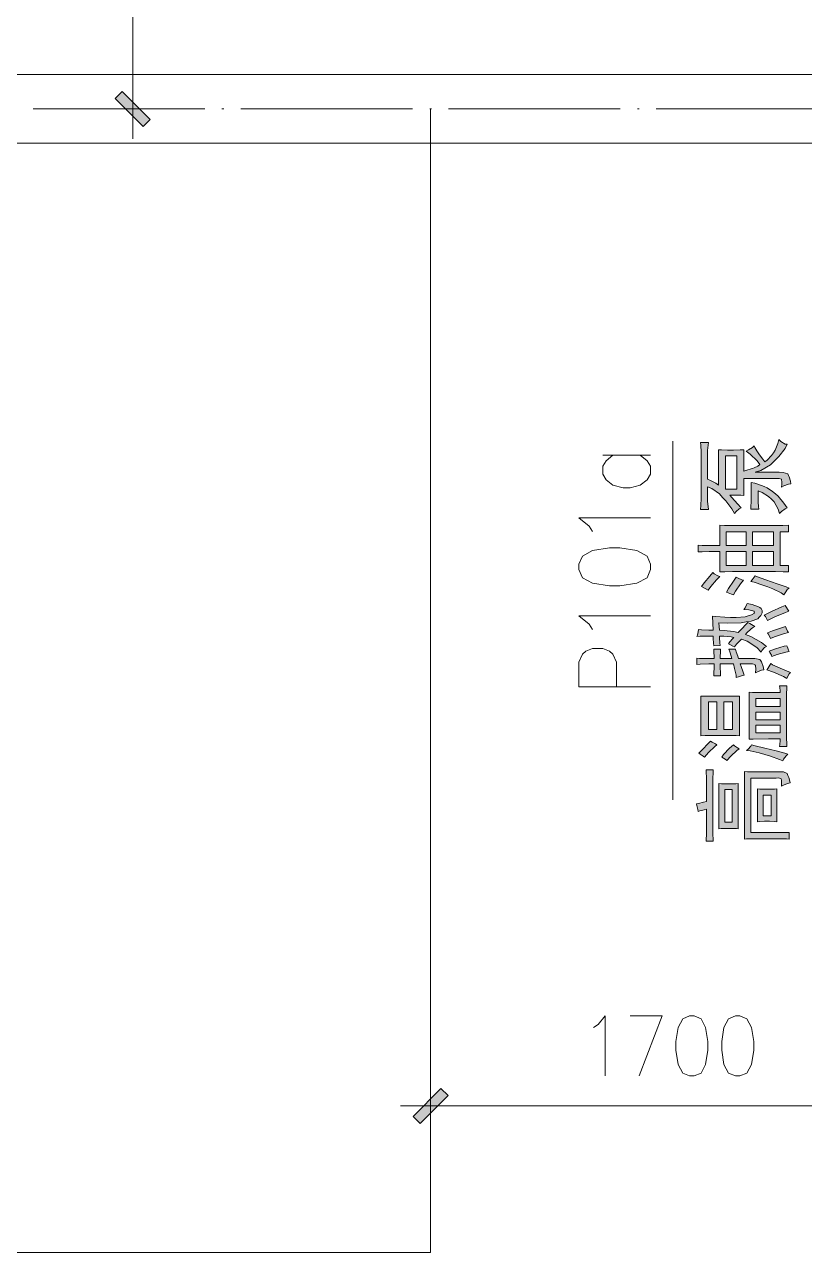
# Model space of a CAD drawing. Header units: millimetres. Extents: x 388 to 64525, y 87 to 607.
# Drawn here: x 64210.19 to 64237.46, y 498.21 to 541.17 of the extents above; entities that cross this region are included whole.
import ezdxf

# ---------------------------------------------------------------- set-up
doc = ezdxf.new("R2010")
doc.units = ezdxf.units.MM

msp = doc.modelspace()

# ---------------------------------------------------------------- hatches: boundary and pattern name
h = msp.add_hatch(color=0)
h.dxf.hatch_style = 2
h.paths.add_polyline_path([(64213.353, 538.581), (64213.604, 538.829), (64214.582, 537.85), (64214.335, 537.603)])
h = msp.add_hatch(color=0)
h.paths.add_polyline_path([(64233.855, 526.077), (64233.855, 526.209), (64233.841, 526.446), (64233.826, 526.546), (64234.106, 526.546), (64234.091, 526.446), (64234.077, 526.267), (64234.077, 526.188), (64234.077, 525.267), (64234.177, 525.22), (64234.367, 525.117), (64234.457, 525.052), (64234.457, 526.288), (64234.561, 526.285), (64234.772, 526.277), (64234.88, 526.277), (64234.984, 526.277), (64235.216, 526.285), (64235.342, 526.288), (64235.342, 525.546), (64235.446, 525.575), (64235.603, 525.622), (64235.65, 525.636), (64235.7, 525.654), (64235.826, 525.722), (64235.904, 525.772), (64235.804, 525.901), (64235.568, 526.138), (64235.428, 526.245), (64235.503, 526.285), (64235.643, 526.374), (64235.707, 526.424), (64235.729, 526.367), (64235.793, 526.249), (64235.84, 526.181), (64235.886, 526.116), (64236.001, 525.962), (64236.073, 525.873), (64236.155, 525.93), (64236.309, 526.084), (64236.374, 526.181), (64236.442, 526.281), (64236.535, 526.514), (64236.564, 526.65), (64236.635, 526.575), (64236.782, 526.492), (64236.857, 526.482), (64236.789, 526.338), (64236.571, 526.055), (64236.424, 525.912), (64236.277, 525.769), (64235.933, 525.564), (64235.736, 525.503), (64236.578, 525.503), (64236.718, 525.496), (64236.883, 525.443), (64236.908, 525.389), (64236.933, 525.339), (64236.972, 525.195), (64236.986, 525.099), (64236.9, 525.088), (64236.739, 525.031), (64236.664, 524.984), (64236.668, 525.07), (64236.668, 525.188), (64236.664, 525.22), (64236.657, 525.256), (64236.578, 525.289), (64236.506, 525.289), (64235.342, 525.289), (64235.342, 524.694), (64235.238, 524.701), (64234.991, 524.704), (64234.851, 524.704), (64234.926, 524.622), (64235.123, 524.396), (64235.245, 524.257), (64235.181, 524.228), (64235.07, 524.131), (64235.019, 524.063), (64234.919, 524.228), (64234.711, 524.507), (64234.597, 524.626), (64234.486, 524.744), (64234.224, 524.93), (64234.077, 524.998), (64234.077, 524.547), (64234.077, 524.475), (64234.091, 524.3), (64234.106, 524.199), (64233.826, 524.199), (64233.841, 524.335), (64233.855, 524.597), (64233.855, 524.726)])
h.paths.add_polyline_path([(64235.102, 526.077), (64234.697, 526.077), (64234.697, 524.909), (64235.102, 524.909)])
h = msp.add_hatch(color=0)
h.dxf.hatch_style = 2
h.paths.add_polyline_path([(64235.596, 525.142), (64235.729, 525.117), (64235.962, 525.045), (64236.058, 525.002), (64236.155, 524.959), (64236.349, 524.833), (64236.445, 524.751), (64236.539, 524.665), (64236.746, 524.418), (64236.857, 524.257), (64236.789, 524.228), (64236.657, 524.131), (64236.592, 524.063), (64236.542, 524.217), (64236.399, 524.464), (64236.306, 524.558), (64236.209, 524.654), (64235.98, 524.801), (64235.847, 524.851), (64235.847, 524.525), (64235.847, 524.457), (64235.854, 524.3), (64235.861, 524.21), (64235.582, 524.21), (64235.589, 524.307), (64235.596, 524.468), (64235.596, 524.536)])
h = msp.add_hatch(color=0)
h.paths.add_polyline_path([(64234.217, 522.727), (64234.127, 522.727), (64233.887, 522.723), (64233.74, 522.716), (64233.74, 522.952), (64233.887, 522.945), (64234.127, 522.942), (64234.217, 522.942), (64234.5, 522.942), (64234.5, 523.648), (64234.668, 523.644), (64234.926, 523.637), (64235.019, 523.637), (64236.367, 523.637), (64236.445, 523.637), (64236.711, 523.644), (64236.9, 523.648), (64236.9, 523.425), (64236.607, 523.425), (64236.607, 522.243), (64236.9, 522.243), (64236.9, 522.021), (64236.718, 522.024), (64236.445, 522.032), (64236.352, 522.032), (64235.034, 522.032), (64234.941, 522.032), (64234.675, 522.024), (64234.5, 522.021), (64234.5, 522.727)])
h.paths.add_polyline_path([(64236.381, 522.727), (64235.65, 522.727), (64235.65, 522.243), (64236.381, 522.243)])
h.paths.add_polyline_path([(64236.381, 523.425), (64235.65, 523.425), (64235.65, 522.942), (64236.381, 522.942)])
h.paths.add_polyline_path([(64235.428, 523.425), (64234.726, 523.425), (64234.726, 522.942), (64235.428, 522.942)])
h.paths.add_polyline_path([(64235.428, 522.727), (64234.726, 522.727), (64234.726, 522.243), (64235.428, 522.243)])
h = msp.add_hatch(color=0)
h.dxf.hatch_style = 2
h.paths.add_polyline_path([(64233.866, 521.512), (64233.959, 521.63), (64234.156, 521.874), (64234.26, 521.996), (64234.31, 521.953), (64234.428, 521.878), (64234.5, 521.852), (64234.385, 521.738), (64234.185, 521.501), (64234.091, 521.38)])
h = msp.add_hatch(color=0)
h.dxf.hatch_style = 2
h.paths.add_polyline_path([(64234.736, 521.311), (64234.808, 521.437), (64234.976, 521.698), (64235.077, 521.838), (64235.145, 521.795), (64235.27, 521.738), (64235.328, 521.727), (64235.224, 521.598), (64235.048, 521.34), (64234.976, 521.211), (64234.912, 521.233), (64234.794, 521.283)])
h = msp.add_hatch(color=0)
h.dxf.hatch_style = 2
h.paths.add_polyline_path([(64235.736, 521.885), (64235.818, 521.845), (64236.109, 521.738), (64236.313, 521.67), (64236.513, 521.605), (64236.825, 521.491), (64236.929, 521.448), (64236.872, 521.408), (64236.782, 521.29), (64236.746, 521.211), (64236.642, 521.283), (64236.359, 521.423), (64236.184, 521.491), (64236.008, 521.559), (64235.707, 521.655), (64235.582, 521.684), (64235.628, 521.738), (64235.707, 521.838)])
h = msp.add_hatch(color=0)
h.dxf.hatch_style = 2
h.paths.add_polyline_path([(64235.947, 519.212), (64235.797, 519.369), (64235.453, 519.592), (64235.259, 519.66), (64235.209, 519.62), (64235.087, 519.484), (64235.019, 519.391), (64234.962, 519.423), (64234.858, 519.481), (64234.808, 519.502), (64234.858, 519.57), (64234.948, 519.681), (64234.991, 519.728), (64234.901, 519.749), (64234.647, 519.771), (64234.486, 519.771), (64234.486, 519.706), (64234.5, 519.541), (64234.514, 519.445), (64234.288, 519.434), (64234.281, 519.524), (64234.274, 519.692), (64234.274, 519.771), (64234.106, 519.771), (64233.819, 519.767), (64233.697, 519.76), (64233.719, 519.799), (64233.747, 519.925), (64233.755, 520.007), (64233.859, 519.993), (64234.12, 519.975), (64234.274, 519.975), (64234.245, 520.469), (64234.36, 520.452), (64234.672, 520.43), (64234.872, 520.423), (64235.073, 520.419), (64235.385, 520.448), (64235.496, 520.48), (64235.611, 520.512), (64235.714, 520.577), (64235.707, 520.609), (64235.7, 520.641), (64235.517, 520.688), (64235.342, 520.706), (64235.385, 520.756), (64235.439, 520.864), (64235.453, 520.917), (64235.628, 520.874), (64235.851, 520.799), (64235.897, 520.767), (64235.944, 520.735), (64235.987, 520.667), (64235.987, 520.627), (64235.987, 520.588), (64235.937, 520.491), (64235.883, 520.434), (64235.829, 520.38), (64235.603, 520.294), (64235.428, 520.265), (64235.252, 520.24), (64234.772, 520.222), (64234.471, 520.233), (64234.486, 519.975), (64234.654, 519.968), (64234.984, 519.928), (64235.145, 519.896), (64235.259, 520.014), (64235.428, 520.186), (64235.482, 520.244), (64235.546, 520.211), (64235.664, 520.147), (64235.722, 520.122), (64235.596, 520.025), (64235.435, 519.878), (64235.399, 519.828), (64235.589, 519.76), (64235.955, 519.549), (64236.13, 519.402), (64236.066, 519.369), (64235.972, 519.273)])
h = msp.add_hatch(color=0)
h.dxf.hatch_style = 2
h.paths.add_polyline_path([(64236.915, 520.638), (64236.797, 520.598), (64236.424, 520.441), (64236.17, 520.323), (64236.148, 520.369), (64236.094, 520.459), (64236.058, 520.502), (64236.313, 520.627), (64236.675, 520.795), (64236.789, 520.838)])
h = msp.add_hatch(color=0)
h.dxf.hatch_style = 2
h.paths.add_polyline_path([(64236.9, 519.896), (64236.732, 519.85), (64236.417, 519.749), (64236.27, 519.692), (64236.248, 519.749), (64236.198, 519.846), (64236.17, 519.885), (64236.345, 519.953), (64236.664, 520.065), (64236.804, 520.108), (64236.825, 520.047), (64236.872, 519.939)])
h = msp.add_hatch(color=0)
h.dxf.hatch_style = 2
h.paths.add_polyline_path([(64236.929, 519.233), (64236.811, 519.212), (64236.506, 519.122), (64236.324, 519.054), (64236.306, 519.104), (64236.256, 519.197), (64236.227, 519.244), (64236.445, 519.323), (64236.754, 519.42), (64236.843, 519.434), (64236.865, 519.38), (64236.908, 519.276)])
h = msp.add_hatch(color=0)
h.dxf.hatch_style = 2
h.paths.add_polyline_path([(64235.75, 518.492), (64235.757, 518.61), (64235.75, 518.742), (64235.736, 518.76), (64235.722, 518.778), (64235.65, 518.796), (64235.596, 518.796), (64235.216, 518.796), (64235.245, 518.707), (64235.313, 518.51), (64235.356, 518.402), (64235.292, 518.391), (64235.152, 518.352), (64235.077, 518.323), (64235.07, 518.406), (64235.019, 518.642), (64234.976, 518.796), (64234.514, 518.796), (64234.514, 518.682), (64234.521, 518.474), (64234.529, 518.381), (64234.288, 518.381), (64234.296, 518.47), (64234.303, 518.678), (64234.303, 518.796), (64234.113, 518.796), (64233.812, 518.789), (64233.697, 518.782), (64233.697, 518.997), (64233.79, 518.99), (64234.091, 518.986), (64234.303, 518.986), (64234.303, 519.054), (64234.296, 519.215), (64234.288, 519.312), (64234.529, 519.312), (64234.521, 519.215), (64234.514, 519.054), (64234.514, 518.986), (64234.919, 518.986), (64234.901, 519.065), (64234.851, 519.226), (64234.822, 519.312), (64235.048, 519.312), (64235.077, 519.226), (64235.13, 519.065), (64235.159, 518.986), (64235.582, 518.986), (64235.729, 518.986), (64235.904, 518.947), (64235.933, 518.907), (64235.962, 518.868), (64236.015, 518.71), (64236.044, 518.592), (64235.965, 518.574), (64235.818, 518.524)])
h = msp.add_hatch(color=0)
h.dxf.hatch_style = 2
h.paths.add_polyline_path([(64236.284, 518.807), (64236.345, 518.768), (64236.689, 518.613), (64236.972, 518.502), (64236.929, 518.452), (64236.865, 518.345), (64236.843, 518.287), (64236.725, 518.355), (64236.374, 518.51), (64236.141, 518.592), (64236.184, 518.642), (64236.256, 518.75)])
h = msp.add_hatch(color=0)
h.paths.add_polyline_path([(64235.188, 517.671), (64235.188, 516.288), (64235.07, 516.295), (64234.743, 516.299), (64234.543, 516.299), (64234.339, 516.299), (64233.987, 516.295), (64233.841, 516.288), (64233.841, 517.671)])
h.paths.add_polyline_path([(64234.948, 517.471), (64234.64, 517.471), (64234.64, 516.503), (64234.948, 516.503)])
h.paths.add_polyline_path([(64234.4, 517.471), (64234.106, 517.471), (64234.106, 516.503), (64234.4, 516.503)])
h = msp.add_hatch(color=0)
h.paths.add_polyline_path([(64235.525, 517.807), (64235.65, 517.8), (64236.191, 517.793), (64236.607, 517.793), (64236.607, 517.857), (64236.599, 517.976), (64236.592, 518.029), (64236.843, 518.029), (64236.84, 517.94), (64236.832, 517.761), (64236.832, 517.671), (64236.832, 516.299), (64236.832, 516.199), (64236.84, 516.001), (64236.843, 515.908), (64236.592, 515.908), (64236.599, 515.98), (64236.607, 516.116), (64236.607, 516.177), (64236.205, 516.177), (64235.664, 516.17), (64235.525, 516.166)])
h.paths.add_polyline_path([(64236.607, 517.592), (64235.765, 517.592), (64235.765, 517.313), (64236.607, 517.313)])
h.paths.add_polyline_path([(64236.607, 517.109), (64235.765, 517.109), (64235.765, 516.84), (64236.607, 516.84)])
h.paths.add_polyline_path([(64236.607, 516.661), (64235.765, 516.661), (64235.765, 516.388), (64236.607, 516.388)])
h = msp.add_hatch(color=0)
h.dxf.hatch_style = 2
h.paths.add_polyline_path([(64233.769, 515.672), (64233.894, 515.804), (64234.099, 516.019), (64234.177, 516.098), (64234.238, 516.066), (64234.353, 515.998), (64234.4, 515.962), (64234.324, 515.912), (64234.106, 515.701), (64233.966, 515.536), (64233.916, 515.575), (64233.819, 515.643)])
h = msp.add_hatch(color=0)
h.dxf.hatch_style = 2
h.paths.add_polyline_path([(64234.568, 515.536), (64234.632, 515.632), (64234.837, 515.851), (64234.976, 515.973), (64235.019, 515.93), (64235.116, 515.858), (64235.173, 515.83), (64235.095, 515.772), (64234.887, 515.572), (64234.751, 515.425), (64234.726, 515.446), (64234.632, 515.503)])
h = msp.add_hatch(color=0)
h.dxf.hatch_style = 2
h.paths.add_polyline_path([(64235.611, 515.973), (64235.743, 515.933), (64236.073, 515.847), (64236.27, 515.801), (64236.467, 515.754), (64236.775, 515.672), (64236.886, 515.636), (64236.825, 515.582), (64236.732, 515.464), (64236.703, 515.403), (64236.585, 515.457), (64236.27, 515.572), (64236.073, 515.632), (64235.876, 515.69), (64235.56, 515.761), (64235.439, 515.772), (64235.496, 515.819), (64235.582, 515.919)])
h = msp.add_hatch(color=0)
h.dxf.hatch_style = 2
h.paths.add_polyline_path([(64234.023, 512.594), (64234.03, 512.666), (64234.034, 512.823), (64234.034, 512.906), (64234.034, 513.716), (64233.952, 513.698), (64233.805, 513.658), (64233.74, 513.637), (64233.733, 513.705), (64233.704, 513.841), (64233.683, 513.905), (64233.755, 513.92), (64233.93, 513.959), (64234.034, 513.984), (64234.034, 514.762), (64234.034, 514.841), (64234.03, 515.002), (64234.023, 515.088), (64234.274, 515.088), (64234.267, 515.002), (64234.26, 514.794), (64234.26, 514.672), (64234.26, 512.917), (64234.26, 512.827), (64234.267, 512.666), (64234.274, 512.594)])
h = msp.add_hatch(color=0)
h.dxf.hatch_style = 2
h.paths.add_polyline_path([(64236.621, 515.02), (64236.725, 515.023), (64236.857, 514.962), (64236.886, 514.894), (64236.915, 514.83), (64236.951, 514.701), (64236.958, 514.636), (64236.872, 514.615), (64236.725, 514.558), (64236.664, 514.525), (64236.664, 514.583), (64236.66, 514.683), (64236.657, 514.726), (64236.653, 514.773), (64236.556, 514.812), (64236.467, 514.805), (64235.582, 514.805), (64235.582, 512.895), (64236.929, 512.895), (64236.929, 512.669), (64236.832, 512.677), (64236.431, 512.684), (64236.13, 512.684), (64235.818, 512.684), (64235.439, 512.677), (64235.371, 512.669), (64235.371, 515.031), (64235.467, 515.023), (64235.686, 515.02), (64235.804, 515.02)])
h = msp.add_hatch(color=0)
h.paths.add_polyline_path([(64234.471, 514.615), (64234.561, 514.608), (64234.736, 514.604), (64234.822, 514.604), (64234.901, 514.604), (64235.062, 514.608), (64235.145, 514.615), (64235.145, 513.031), (64235.084, 513.035), (64234.919, 513.042), (64234.822, 513.042), (64234.726, 513.042), (64234.55, 513.035), (64234.471, 513.031)])
h.paths.add_polyline_path([(64234.933, 514.4), (64234.683, 514.4), (64234.683, 513.257), (64234.933, 513.257)])
h = msp.add_hatch(color=0)
h.paths.add_polyline_path([(64235.818, 514.425), (64235.897, 514.418), (64236.066, 514.414), (64236.155, 514.414), (64236.241, 514.414), (64236.41, 514.418), (64236.492, 514.425), (64236.492, 513.278), (64236.41, 513.289), (64236.241, 513.3), (64236.155, 513.3), (64236.066, 513.3), (64235.897, 513.289), (64235.818, 513.278)])
h.paths.add_polyline_path([(64236.299, 514.21), (64236.015, 514.21), (64236.015, 513.479), (64236.299, 513.479)])
h = msp.add_hatch(color=0)
h.dxf.hatch_style = 2
h.paths.add_polyline_path([(64224.751, 503.948), (64224.998, 503.701), (64224.02, 502.719), (64223.772, 502.967)])

# ---------------------------------------------------------------- linework, layer by layer
at = {"color": 0, "lineweight": 0}
for points in [[(64213.97, 538.223), (64213.97, 553.21)], [(64173.178, 539.416), (64273.192, 539.416)], [(64175.578, 539.416), (64275.593, 539.416)], [(64213.97, 539.266), (64213.97, 537.166)], [(64216.492, 538.216), (64210.487, 538.216)], [(64215.22, 538.216), (64212.569, 538.216)], [(64217.151, 538.216), (64217.09, 538.216)], [(64223.755, 538.216), (64217.753, 538.216)], [(64224.414, 538.216), (64224.357, 538.216)], [(64224.385, 498.209), (64224.385, 538.216)], [(64231.017, 538.216), (64225.016, 538.216)], [(64231.68, 538.216), (64231.619, 538.216)], [(64238.28, 538.216), (64232.278, 538.216)], [(64175.578, 537.016), (64273.192, 537.016)], [(64175.578, 537.016), (64273.192, 537.016)], [(64232.859, 526.593), (64232.859, 514.042)], [(64230.412, 526.098), (64232.078, 526.098)], [(64230.766, 526.098), (64230.53, 525.908), (64230.412, 525.718), (64230.412, 525.432), (64230.53, 525.242), (64230.766, 525.052), (64231.125, 524.955), (64231.365, 524.955), (64231.719, 525.052), (64231.96, 525.242), (64232.078, 525.432), (64232.078, 525.718), (64231.96, 525.908), (64231.719, 526.098)], [(64230.053, 523.433), (64229.935, 523.622), (64229.577, 523.909), (64232.078, 523.909)], [(64230.053, 520.004), (64229.935, 520.194), (64229.577, 520.48), (64232.078, 520.48)], [(64232.078, 518.001), (64229.577, 518.001), (64229.577, 518.861), (64229.695, 519.144), (64229.817, 519.24), (64230.053, 519.337), (64230.412, 519.337), (64230.648, 519.24), (64230.766, 519.144), (64230.888, 518.861), (64230.888, 518.001)], [(64224.385, 510.735), (64224.385, 501.935)], [(64230.086, 506.084), (64230.247, 506.184), (64230.487, 506.485), (64230.487, 504.386)], [(64231.365, 506.485), (64232.486, 506.485), (64231.687, 504.386)], [(64225.435, 503.336), (64223.335, 503.336)], [(64241.379, 503.336), (64224.392, 503.336)], [(64174.467, 498.209), (64224.385, 498.209)]]:
    msp.add_lwpolyline(points, dxfattribs=at)
for points in [[(64213.353, 538.581), (64213.604, 538.829), (64214.582, 537.85), (64214.335, 537.603)], [(64233.855, 526.077), (64233.855, 526.209), (64233.841, 526.446), (64233.826, 526.546), (64234.106, 526.546), (64234.091, 526.446), (64234.077, 526.267), (64234.077, 526.188), (64234.077, 525.267), (64234.177, 525.22), (64234.367, 525.117), (64234.457, 525.052), (64234.457, 526.288), (64234.561, 526.285), (64234.772, 526.277), (64234.88, 526.277), (64234.984, 526.277), (64235.216, 526.285), (64235.342, 526.288), (64235.342, 525.546), (64235.446, 525.575), (64235.603, 525.622), (64235.65, 525.636), (64235.7, 525.654), (64235.826, 525.722), (64235.904, 525.772), (64235.804, 525.901), (64235.568, 526.138), (64235.428, 526.245), (64235.503, 526.285), (64235.643, 526.374), (64235.707, 526.424), (64235.729, 526.367), (64235.793, 526.249), (64235.84, 526.181), (64235.886, 526.116), (64236.001, 525.962), (64236.073, 525.873), (64236.155, 525.93), (64236.309, 526.084), (64236.374, 526.181), (64236.442, 526.281), (64236.535, 526.514), (64236.564, 526.65), (64236.635, 526.575), (64236.782, 526.492), (64236.857, 526.482), (64236.789, 526.338), (64236.571, 526.055), (64236.424, 525.912), (64236.277, 525.769), (64235.933, 525.564), (64235.736, 525.503), (64236.578, 525.503), (64236.718, 525.496), (64236.883, 525.443), (64236.908, 525.389), (64236.933, 525.339), (64236.972, 525.195), (64236.986, 525.099), (64236.9, 525.088), (64236.739, 525.031), (64236.664, 524.984), (64236.668, 525.07), (64236.668, 525.188), (64236.664, 525.22), (64236.657, 525.256), (64236.578, 525.289), (64236.506, 525.289), (64235.342, 525.289), (64235.342, 524.694), (64235.238, 524.701), (64234.991, 524.704), (64234.851, 524.704), (64234.926, 524.622), (64235.123, 524.396), (64235.245, 524.257), (64235.181, 524.228), (64235.07, 524.131), (64235.019, 524.063), (64234.919, 524.228), (64234.711, 524.507), (64234.597, 524.626), (64234.486, 524.744), (64234.224, 524.93), (64234.077, 524.998), (64234.077, 524.547), (64234.077, 524.475), (64234.091, 524.3), (64234.106, 524.199), (64233.826, 524.199), (64233.841, 524.335), (64233.855, 524.597), (64233.855, 524.726)], [(64235.102, 526.077), (64234.697, 526.077), (64234.697, 524.909), (64235.102, 524.909)], [(64235.596, 525.142), (64235.729, 525.117), (64235.962, 525.045), (64236.058, 525.002), (64236.155, 524.959), (64236.349, 524.833), (64236.445, 524.751), (64236.539, 524.665), (64236.746, 524.418), (64236.857, 524.257), (64236.789, 524.228), (64236.657, 524.131), (64236.592, 524.063), (64236.542, 524.217), (64236.399, 524.464), (64236.306, 524.558), (64236.209, 524.654), (64235.98, 524.801), (64235.847, 524.851), (64235.847, 524.525), (64235.847, 524.457), (64235.854, 524.3), (64235.861, 524.21), (64235.582, 524.21), (64235.589, 524.307), (64235.596, 524.468), (64235.596, 524.536)], [(64234.217, 522.727), (64234.127, 522.727), (64233.887, 522.723), (64233.74, 522.716), (64233.74, 522.952), (64233.887, 522.945), (64234.127, 522.942), (64234.217, 522.942), (64234.5, 522.942), (64234.5, 523.648), (64234.668, 523.644), (64234.926, 523.637), (64235.019, 523.637), (64236.367, 523.637), (64236.445, 523.637), (64236.711, 523.644), (64236.9, 523.648), (64236.9, 523.425), (64236.607, 523.425), (64236.607, 522.243), (64236.9, 522.243), (64236.9, 522.021), (64236.718, 522.024), (64236.445, 522.032), (64236.352, 522.032), (64235.034, 522.032), (64234.941, 522.032), (64234.675, 522.024), (64234.5, 522.021), (64234.5, 522.727)], [(64235.428, 523.425), (64234.726, 523.425), (64234.726, 522.942), (64235.428, 522.942)], [(64236.381, 523.425), (64235.65, 523.425), (64235.65, 522.942), (64236.381, 522.942)], [(64229.577, 522.1), (64229.695, 521.813), (64230.053, 521.623), (64230.648, 521.526), (64231.006, 521.526), (64231.601, 521.623), (64231.96, 521.813), (64232.078, 522.1), (64232.078, 522.29), (64231.96, 522.573), (64231.601, 522.766), (64231.006, 522.859), (64230.648, 522.859), (64230.053, 522.766), (64229.695, 522.573), (64229.577, 522.29)], [(64235.428, 522.727), (64234.726, 522.727), (64234.726, 522.243), (64235.428, 522.243)], [(64236.381, 522.727), (64235.65, 522.727), (64235.65, 522.243), (64236.381, 522.243)], [(64233.866, 521.512), (64233.959, 521.63), (64234.156, 521.874), (64234.26, 521.996), (64234.31, 521.953), (64234.428, 521.878), (64234.5, 521.852), (64234.385, 521.738), (64234.185, 521.501), (64234.091, 521.38)], [(64234.736, 521.311), (64234.808, 521.437), (64234.976, 521.698), (64235.077, 521.838), (64235.145, 521.795), (64235.27, 521.738), (64235.328, 521.727), (64235.224, 521.598), (64235.048, 521.34), (64234.976, 521.211), (64234.912, 521.233), (64234.794, 521.283)], [(64235.736, 521.885), (64235.818, 521.845), (64236.109, 521.738), (64236.313, 521.67), (64236.513, 521.605), (64236.825, 521.491), (64236.929, 521.448), (64236.872, 521.408), (64236.782, 521.29), (64236.746, 521.211), (64236.642, 521.283), (64236.359, 521.423), (64236.184, 521.491), (64236.008, 521.559), (64235.707, 521.655), (64235.582, 521.684), (64235.628, 521.738), (64235.707, 521.838)], [(64235.947, 519.212), (64235.797, 519.369), (64235.453, 519.592), (64235.259, 519.66), (64235.209, 519.62), (64235.087, 519.484), (64235.019, 519.391), (64234.962, 519.423), (64234.858, 519.481), (64234.808, 519.502), (64234.858, 519.57), (64234.948, 519.681), (64234.991, 519.728), (64234.901, 519.749), (64234.647, 519.771), (64234.486, 519.771), (64234.486, 519.706), (64234.5, 519.541), (64234.514, 519.445), (64234.288, 519.434), (64234.281, 519.524), (64234.274, 519.692), (64234.274, 519.771), (64234.106, 519.771), (64233.819, 519.767), (64233.697, 519.76), (64233.719, 519.799), (64233.747, 519.925), (64233.755, 520.007), (64233.859, 519.993), (64234.12, 519.975), (64234.274, 519.975), (64234.245, 520.469), (64234.36, 520.452), (64234.672, 520.43), (64234.872, 520.423), (64235.073, 520.419), (64235.385, 520.448), (64235.496, 520.48), (64235.611, 520.512), (64235.714, 520.577), (64235.707, 520.609), (64235.7, 520.641), (64235.517, 520.688), (64235.342, 520.706), (64235.385, 520.756), (64235.439, 520.864), (64235.453, 520.917), (64235.628, 520.874), (64235.851, 520.799), (64235.897, 520.767), (64235.944, 520.735), (64235.987, 520.667), (64235.987, 520.627), (64235.987, 520.588), (64235.937, 520.491), (64235.883, 520.434), (64235.829, 520.38), (64235.603, 520.294), (64235.428, 520.265), (64235.252, 520.24), (64234.772, 520.222), (64234.471, 520.233), (64234.486, 519.975), (64234.654, 519.968), (64234.984, 519.928), (64235.145, 519.896), (64235.259, 520.014), (64235.428, 520.186), (64235.482, 520.244), (64235.546, 520.211), (64235.664, 520.147), (64235.722, 520.122), (64235.596, 520.025), (64235.435, 519.878), (64235.399, 519.828), (64235.589, 519.76), (64235.955, 519.549), (64236.13, 519.402), (64236.066, 519.369), (64235.972, 519.273)], [(64236.915, 520.638), (64236.797, 520.598), (64236.424, 520.441), (64236.17, 520.323), (64236.148, 520.369), (64236.094, 520.459), (64236.058, 520.502), (64236.313, 520.627), (64236.675, 520.795), (64236.789, 520.838)], [(64236.9, 519.896), (64236.732, 519.85), (64236.417, 519.749), (64236.27, 519.692), (64236.248, 519.749), (64236.198, 519.846), (64236.17, 519.885), (64236.345, 519.953), (64236.664, 520.065), (64236.804, 520.108), (64236.825, 520.047), (64236.872, 519.939)], [(64236.929, 519.233), (64236.811, 519.212), (64236.506, 519.122), (64236.324, 519.054), (64236.306, 519.104), (64236.256, 519.197), (64236.227, 519.244), (64236.445, 519.323), (64236.754, 519.42), (64236.843, 519.434), (64236.865, 519.38), (64236.908, 519.276)], [(64235.75, 518.492), (64235.757, 518.61), (64235.75, 518.742), (64235.736, 518.76), (64235.722, 518.778), (64235.65, 518.796), (64235.596, 518.796), (64235.216, 518.796), (64235.245, 518.707), (64235.313, 518.51), (64235.356, 518.402), (64235.292, 518.391), (64235.152, 518.352), (64235.077, 518.323), (64235.07, 518.406), (64235.019, 518.642), (64234.976, 518.796), (64234.514, 518.796), (64234.514, 518.682), (64234.521, 518.474), (64234.529, 518.381), (64234.288, 518.381), (64234.296, 518.47), (64234.303, 518.678), (64234.303, 518.796), (64234.113, 518.796), (64233.812, 518.789), (64233.697, 518.782), (64233.697, 518.997), (64233.79, 518.99), (64234.091, 518.986), (64234.303, 518.986), (64234.303, 519.054), (64234.296, 519.215), (64234.288, 519.312), (64234.529, 519.312), (64234.521, 519.215), (64234.514, 519.054), (64234.514, 518.986), (64234.919, 518.986), (64234.901, 519.065), (64234.851, 519.226), (64234.822, 519.312), (64235.048, 519.312), (64235.077, 519.226), (64235.13, 519.065), (64235.159, 518.986), (64235.582, 518.986), (64235.729, 518.986), (64235.904, 518.947), (64235.933, 518.907), (64235.962, 518.868), (64236.015, 518.71), (64236.044, 518.592), (64235.965, 518.574), (64235.818, 518.524)], [(64236.284, 518.807), (64236.345, 518.768), (64236.689, 518.613), (64236.972, 518.502), (64236.929, 518.452), (64236.865, 518.345), (64236.843, 518.287), (64236.725, 518.355), (64236.374, 518.51), (64236.141, 518.592), (64236.184, 518.642), (64236.256, 518.75)], [(64235.188, 517.671), (64235.188, 516.288), (64235.07, 516.295), (64234.743, 516.299), (64234.543, 516.299), (64234.339, 516.299), (64233.987, 516.295), (64233.841, 516.288), (64233.841, 517.671)], [(64235.525, 517.807), (64235.65, 517.8), (64236.191, 517.793), (64236.607, 517.793), (64236.607, 517.857), (64236.599, 517.976), (64236.592, 518.029), (64236.843, 518.029), (64236.84, 517.94), (64236.832, 517.761), (64236.832, 517.671), (64236.832, 516.299), (64236.832, 516.199), (64236.84, 516.001), (64236.843, 515.908), (64236.592, 515.908), (64236.599, 515.98), (64236.607, 516.116), (64236.607, 516.177), (64236.205, 516.177), (64235.664, 516.17), (64235.525, 516.166)], [(64234.4, 517.471), (64234.106, 517.471), (64234.106, 516.503), (64234.4, 516.503)], [(64234.948, 517.471), (64234.64, 517.471), (64234.64, 516.503), (64234.948, 516.503)], [(64236.607, 517.592), (64235.765, 517.592), (64235.765, 517.313), (64236.607, 517.313)], [(64236.607, 517.109), (64235.765, 517.109), (64235.765, 516.84), (64236.607, 516.84)], [(64236.607, 516.661), (64235.765, 516.661), (64235.765, 516.388), (64236.607, 516.388)], [(64233.769, 515.672), (64233.894, 515.804), (64234.099, 516.019), (64234.177, 516.098), (64234.238, 516.066), (64234.353, 515.998), (64234.4, 515.962), (64234.324, 515.912), (64234.106, 515.701), (64233.966, 515.536), (64233.916, 515.575), (64233.819, 515.643)], [(64234.568, 515.536), (64234.632, 515.632), (64234.837, 515.851), (64234.976, 515.973), (64235.019, 515.93), (64235.116, 515.858), (64235.173, 515.83), (64235.095, 515.772), (64234.887, 515.572), (64234.751, 515.425), (64234.726, 515.446), (64234.632, 515.503)], [(64235.611, 515.973), (64235.743, 515.933), (64236.073, 515.847), (64236.27, 515.801), (64236.467, 515.754), (64236.775, 515.672), (64236.886, 515.636), (64236.825, 515.582), (64236.732, 515.464), (64236.703, 515.403), (64236.585, 515.457), (64236.27, 515.572), (64236.073, 515.632), (64235.876, 515.69), (64235.56, 515.761), (64235.439, 515.772), (64235.496, 515.819), (64235.582, 515.919)], [(64234.023, 512.594), (64234.03, 512.666), (64234.034, 512.823), (64234.034, 512.906), (64234.034, 513.716), (64233.952, 513.698), (64233.805, 513.658), (64233.74, 513.637), (64233.733, 513.705), (64233.704, 513.841), (64233.683, 513.905), (64233.755, 513.92), (64233.93, 513.959), (64234.034, 513.984), (64234.034, 514.762), (64234.034, 514.841), (64234.03, 515.002), (64234.023, 515.088), (64234.274, 515.088), (64234.267, 515.002), (64234.26, 514.794), (64234.26, 514.672), (64234.26, 512.917), (64234.26, 512.827), (64234.267, 512.666), (64234.274, 512.594)], [(64236.621, 515.02), (64236.725, 515.023), (64236.857, 514.962), (64236.886, 514.894), (64236.915, 514.83), (64236.951, 514.701), (64236.958, 514.636), (64236.872, 514.615), (64236.725, 514.558), (64236.664, 514.525), (64236.664, 514.583), (64236.66, 514.683), (64236.657, 514.726), (64236.653, 514.773), (64236.556, 514.812), (64236.467, 514.805), (64235.582, 514.805), (64235.582, 512.895), (64236.929, 512.895), (64236.929, 512.669), (64236.832, 512.677), (64236.431, 512.684), (64236.13, 512.684), (64235.818, 512.684), (64235.439, 512.677), (64235.371, 512.669), (64235.371, 515.031), (64235.467, 515.023), (64235.686, 515.02), (64235.804, 515.02)], [(64234.471, 514.615), (64234.561, 514.608), (64234.736, 514.604), (64234.822, 514.604), (64234.901, 514.604), (64235.062, 514.608), (64235.145, 514.615), (64235.145, 513.031), (64235.084, 513.035), (64234.919, 513.042), (64234.822, 513.042), (64234.726, 513.042), (64234.55, 513.035), (64234.471, 513.031)], [(64234.933, 514.4), (64234.683, 514.4), (64234.683, 513.257), (64234.933, 513.257)], [(64235.818, 514.425), (64235.897, 514.418), (64236.066, 514.414), (64236.155, 514.414), (64236.241, 514.414), (64236.41, 514.418), (64236.492, 514.425), (64236.492, 513.278), (64236.41, 513.289), (64236.241, 513.3), (64236.155, 513.3), (64236.066, 513.3), (64235.897, 513.289), (64235.818, 513.278)], [(64236.299, 514.21), (64236.015, 514.21), (64236.015, 513.479), (64236.299, 513.479)], [(64233.446, 506.485), (64233.206, 506.385), (64233.045, 506.084), (64232.966, 505.586), (64232.966, 505.285), (64233.045, 504.783), (64233.206, 504.486), (64233.446, 504.386), (64233.608, 504.386), (64233.848, 504.486), (64234.005, 504.783), (64234.088, 505.285), (64234.088, 505.586), (64234.005, 506.084), (64233.848, 506.385), (64233.608, 506.485)], [(64235.048, 506.485), (64234.808, 506.385), (64234.647, 506.084), (64234.568, 505.586), (64234.568, 505.285), (64234.647, 504.783), (64234.808, 504.486), (64235.048, 504.386), (64235.206, 504.386), (64235.446, 504.486), (64235.607, 504.783), (64235.686, 505.285), (64235.686, 505.586), (64235.607, 506.084), (64235.446, 506.385), (64235.206, 506.485)], [(64224.751, 503.948), (64224.998, 503.701), (64224.02, 502.719), (64223.772, 502.967)]]:
    msp.add_lwpolyline(points, close=True, dxfattribs=at)

doc.saveas('drawing.dxf')
